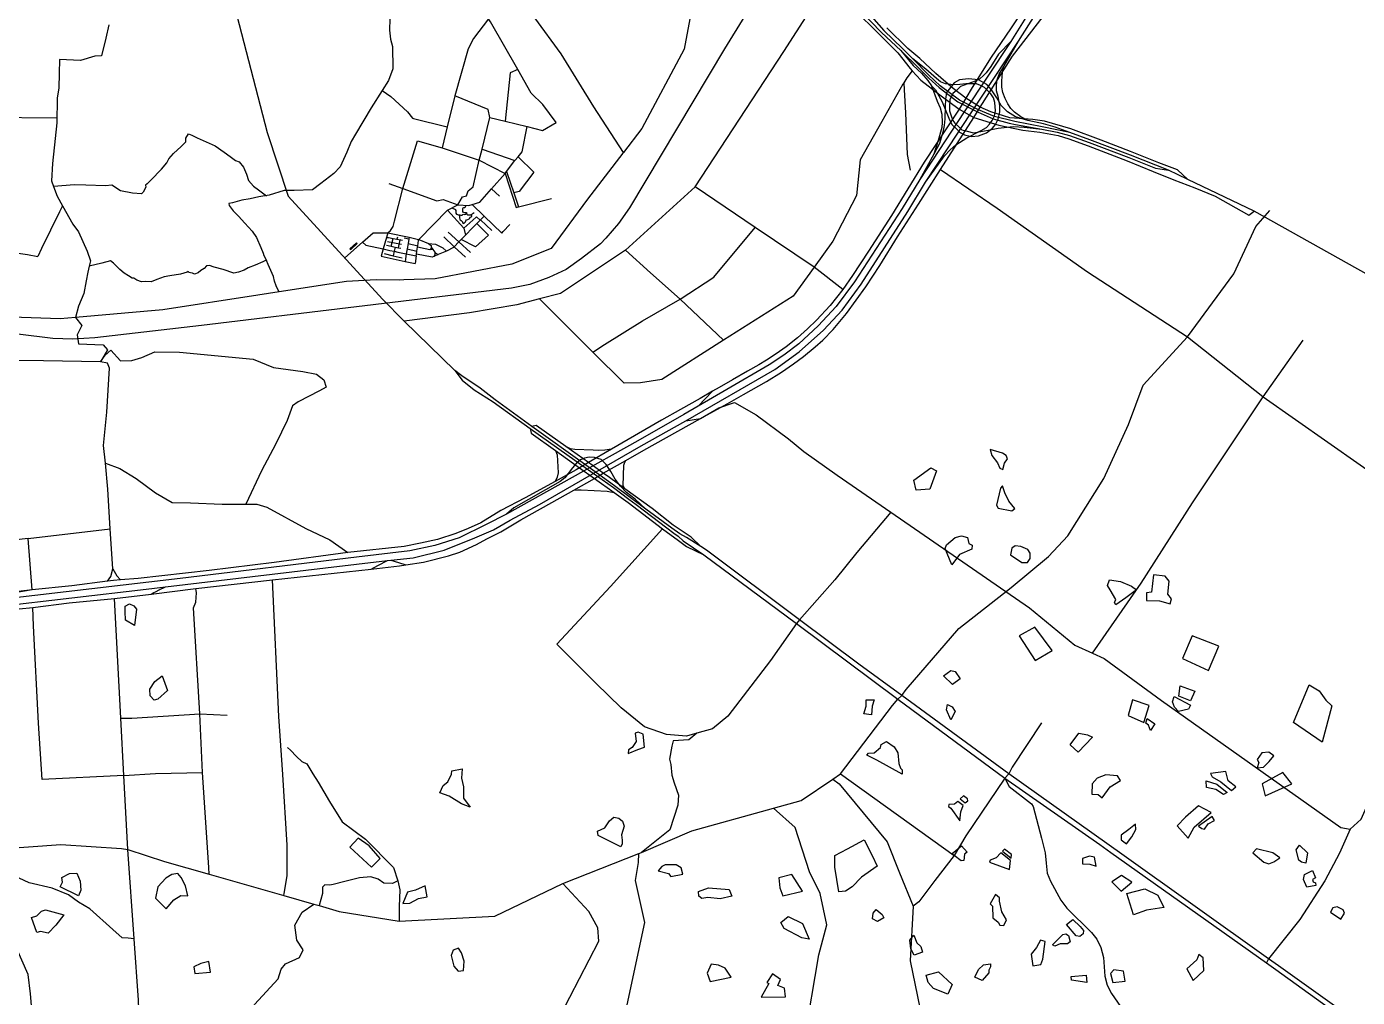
# Model space of a CAD drawing. Header units: millimetres. Extents: x 170 to 95391, y -643 to 69125.
# Drawn here: x 52072 to 56792, y 24102 to 27543 of the extents above; entities that cross this region are included whole.
import ezdxf

# ---------------------------------------------------------------- set-up
doc = ezdxf.new("R2010")
doc.units = ezdxf.units.MM
for name, color, linetype in [('railways', 4, 'Continuous'), ('roads_1', 1, 'Continuous'), ('roads_2', 2, 'Continuous'), ('roads_3', 3, 'Continuous'), ('water', 7, 'Continuous')]:
    doc.layers.add(name, color=color, linetype=linetype)

msp = doc.modelspace()

# ---------------------------------------------------------------- linework, layer by layer
at = {"layer": 'railways'}
msp.add_lwpolyline([(54763.83, 27815.95), (54547.19, 27463.96), (54209.61, 26900.86), (54171.32, 26845.49), (54126.49, 26792.62), (54106.59, 26773.13), (54040.35, 26720.43), (53984.92, 26681.56), (53923.81, 26654.19), (53856.97, 26628.52), (53791.86, 26615.93), (52691.52, 26482.94), (52313.5, 26440.08), (52236.11, 26434.97), (52164.55, 26437.16), (51341.7, 26538.73)], dxfattribs=at)
at = {"layer": 'roads_1'}
msp.add_lwpolyline([(52513.08, 25531.12), (52520.1, 25535.47), (52530.72, 25540.09), (52542.52, 25546.43), (52564.25, 25557.15)], dxfattribs=at)
at = {"layer": 'roads_2'}
for points in [[(52243.03, 28298.19), (52244.53, 28296.9), (52334.07, 28175.49), (52339.6, 28168), (52344.16, 28161.81), (52537.55, 27899.59), (52631.36, 27841.91), (52750.01, 27768.97), (52816.83, 27582.2), (52924.63, 27167.91), (52998.96, 26942.18), (53333.44, 26577.26), (53410.58, 26498.87), (53590.23, 26323.48)], [(54720.13, 27871.17), (54752.38, 27853.52), (54798.47, 27828.61), (54866.51, 27782.54), (54999.7, 27651.04), (55050.72, 27598.98), (55111.91, 27529.42)], [(54458.03, 27755.42), (54403.82, 27463.2), (54253.95, 27181.92), (54188.28, 27096.86), (54186.13, 27094.07), (54060.71, 26931.67), (53931.81, 26756.65), (53793.14, 26700.52), (53521.21, 26649.44), (53410.25, 26644.86), (53395.69, 26644.27), (53311.35, 26644.93), (53206.41, 26639.62), (52966.99, 26602.5), (52891.71, 26590.82), (52555.42, 26538.53), (52245.27, 26511.37), (52191.06, 26506.62), (51915.59, 26516.81)], [(54860.32, 27767.47), (54913.76, 27719.35), (55103.4, 27522.16)], [(55657.98, 27680.23), (55561.31, 27534.82), (55492.84, 27434.83), (55425.4, 27326.67), (55403.28, 27289.93), (55379.49, 27250.42), (55255.19, 27062.83), (55138.73, 26873.78), (55057.37, 26746.62), (55000.79, 26660.54), (54966.84, 26611.62), (54921.78, 26554.65), (54872.89, 26502.42), (54841.19, 26471.37), (54806.43, 26439.91), (54765.13, 26408.06), (54730.7, 26383.39), (54696.01, 26360.18), (54669.23, 26343.44), (54628.87, 26321.58), (54574.89, 26290.27), (54527.51, 26264.11), (54504.77, 26250.89), (54460.36, 26225.07), (54390.59, 26185.18)], [(54443.21, 26974.83), (54757.53, 27454.39), (54846.93, 27593.89), (54868.55, 27626.98), (54880, 27645.27), (54889.76, 27656.76), (54894.11, 27661.86), (54905.57, 27671.11)], [(54905.57, 27671.11), (54918.69, 27677.85), (54940.28, 27671.41), (55161.2, 27450.12), (55205.86, 27394.65), (55212.98, 27386.84), (55243.76, 27353.06), (55311.07, 27301.47), (55379.49, 27250.42), (55430.74, 27221), (55519.39, 27193.38), (55605.54, 27176.42), (55665, 27168.9), (55729.89, 27156.45), (55768.02, 27144.75), (55837.18, 27120.86), (55974.93, 27067.65), (56067.47, 27028.92), (56140.96, 27000.1), (56214.47, 26971.83), (56286.87, 26941.4), (56407.05, 26874.75), (56425.51, 26889.01)], [(55674.74, 27670.72), (55562.1, 27489.98), (55397.33, 27240.53), (55239.97, 27001), (55177.5, 26898.46)], [(53666.9, 25707.51), (53704.22, 25726.57), (53753.26, 25752.42), (53824.04, 25794.02), (53964.05, 25872.46), (54012.52, 25900.06), (54085.38, 25941.52), (54117.02, 25959.53), (54197.47, 26005.32), (54260.79, 26041.36), (54461.64, 26154.01), (54556.54, 26206.02), (54614.9, 26238.96), (54695.82, 26284.69), (54749.67, 26318.56), (54791.73, 26347.55), (54827.12, 26372.97), (54868.13, 26407.52), (54895.29, 26431.91), (54931.77, 26468.71), (54979.99, 26525.66), (55047.77, 26620.87), (55098.02, 26695.96), (55160.54, 26797.87), (55235.11, 26913.15), (55313.28, 27036.16), (55430.74, 27221), (55453.79, 27257.27), (55568.49, 27437.77), (55716.84, 27631.48)], [(55197.33, 26887.46), (55259.87, 26991.27), (55342.71, 27117.23), (55419.84, 27233.3), (55501.64, 27358.59), (55589.25, 27491.97), (55693.57, 27656.6)], [(53359.51, 27570.93), (53358.94, 27529.99), (53362.82, 27498.51), (53369.82, 27472.62), (53370.46, 27393.29), (53355.22, 27352.22), (53332.8, 27316.67), (53294.07, 27255.24), (53238.82, 27161.52), (53222.67, 27135.81), (53207.47, 27097.55), (53184.18, 27045.8), (53161.85, 27022.68), (53115.81, 26986.97), (53086.32, 26964.69), (53020.73, 26962.39), (52985.77, 26962.41), (52931.89, 26945.69), (52895.85, 26939.32), (52864.71, 26932.68), (52834.84, 26927.54), (52801.6, 26918.59), (52788.47, 26915.88), (52789.69, 26908.45), (52804.95, 26890.41), (52823.08, 26871.6), (52846, 26846.33), (52871.23, 26818.25), (52887.53, 26794.85), (52902.4, 26760.43), (52910.47, 26739.64), (52913.24, 26731.95), (52922.87, 26713.71)], [(55103.4, 27522.16), (55172.92, 27458.57), (55236.55, 27395.26), (55271.62, 27360.75)], [(55178.49, 27465.9), (55111.91, 27529.42)], [(55403.28, 27289.93), (55358.21, 27323.93), (55296.36, 27376.56), (55239.99, 27430.24), (55197.14, 27465.92), (55122.13, 27539.09)], [(55562.1, 27489.98), (55519.04, 27445.44), (55491.4, 27401.8), (55475.41, 27379.51), (55465.15, 27369.43), (55452.05, 27358.02), (55435.51, 27349.38), (55384.36, 27330.17), (55369.96, 27317.14), (55357.13, 27306.25), (55345.81, 27283.77), (55344.48, 27259.51), (55345.05, 27244.85), (55349.08, 27229.71)], [(55534.23, 27309.19), (55530.71, 27327.86), (55530.17, 27346.96), (55531.28, 27368.38), (55532.68, 27379.4), (55537.4, 27402.24), (55589.25, 27491.97)], [(55172.92, 27458.57), (55215.85, 27404.8), (55246.08, 27377.5), (55267.74, 27351.92), (55281.17, 27332.58)], [(55271.08, 27371.13), (55214.74, 27428.9), (55196.09, 27447.59), (55178.49, 27465.9)], [(55330.17, 27339.88), (55312.56, 27347.71), (55298.53, 27358.76), (55260.47, 27392.77), (55214.74, 27428.9)], [(55212.98, 27386.84), (55194.16, 27361.63), (55182.42, 27343.18), (55179.57, 27338.7), (55104.73, 27207.14)], [(55476.42, 27166.98), (55497.11, 27182.75), (55507.53, 27195.65), (55517.65, 27214.78), (55523.01, 27240.79), (55523.36, 27263.41), (55516.99, 27295.21), (55511.6, 27315.11), (55511.94, 27337.17), (55513.7, 27354.79), (55520.86, 27375), (55537.4, 27402.24)], [(55411.73, 27358.04), (55380.74, 27354.13), (55361.87, 27343.32), (55348.12, 27327.68), (55334.76, 27308.93), (55331.05, 27286.3), (55329.48, 27260.2), (55328.03, 27215.68), (55325.91, 27192.63), (55321.58, 27168.26), (55309.5, 27128.75), (55289.79, 27090.31), (55239.97, 27001)], [(55577.03, 27206.27), (55504.01, 27224.76), (55447.87, 27247.62), (55380.61, 27282.88), (55312.39, 27333.25), (55271.08, 27371.13)], [(55271.62, 27360.75), (55307.85, 27327.48)], [(55281.17, 27332.58), (55295.1, 27318.51), (55318.49, 27276.89)], [(55281.17, 27332.58), (55301.24, 27279.08), (55311.42, 27255.42), (55317.68, 27232.24)], [(55307.85, 27327.48), (55374.58, 27276.43), (55446.07, 27239.5), (55500.05, 27215.73), (55557.02, 27200.43)], [(55505.65, 27273.99), (55500.41, 27289.98), (55491.5, 27304.33), (55469.07, 27327.7), (55454.3, 27334.3), (55440.45, 27339.85), (55403.13, 27339.96), (55381.62, 27337.51), (55359.31, 27337.18), (55330.17, 27339.88)], [(55579.56, 27222.92), (55550.13, 27241.02), (55528.25, 27262.85), (55513.06, 27289.98), (55493.64, 27319.07), (55477.78, 27338.07), (55447.31, 27354.68), (55411.73, 27358.04)], [(56189.64, 27001.43), (56153.24, 27035.33), (56087.36, 27059.73), (55986.65, 27100.16), (55883.2, 27140.62), (55775.4, 27181.11), (55682.22, 27207.35), (55640.77, 27213.64), (55558.35, 27219.16), (55491.35, 27240.86), (55453.79, 27257.27), (55403.28, 27289.93)], [(55622.66, 27210.31), (55597.76, 27223.75), (55576, 27239.97), (55562.61, 27253.1), (55551.54, 27269.64), (55542.07, 27287.77), (55534.23, 27309.19)], [(55259.87, 26991.27), (55327.67, 27085.52), (55347.21, 27106.27), (55367.43, 27124.18), (55405.98, 27149.12), (55456.85, 27174.33), (55476.1, 27185.79), (55487.04, 27196.77), (55495.73, 27209.72), (55504.67, 27227.23), (55508, 27244.16), (55505.65, 27273.99)], [(55318.49, 27276.89), (55342.2, 27217.99), (55353.79, 27196.03), (55369.21, 27180.82), (55380.83, 27169.1), (55397.65, 27159.2), (55422.82, 27153.95), (55447.44, 27156.13), (55476.42, 27166.98)], [(52177.63, 27218.53), (51929.01, 27221.27), (51811.23, 27224.77), (51650.53, 27218.32), (51424.45, 27215.43)], [(55104.73, 27207.14), (55028.39, 27070.59), (55015.08, 26943.8), (54931.56, 26782.74), (54864.62, 26690.57), (54790.17, 26587.34), (54543.96, 26431.04), (54325.05, 26292.09), (54248.84, 26280.4), (54191.23, 26278.81), (54080.22, 26389.43), (53891.2, 26577.82)], [(55317.68, 27232.24), (55319.07, 27202.69), (55318.02, 27185.52), (55304.28, 27138.89), (55289.79, 27090.31)], [(55349.08, 27229.71), (55356.98, 27210.42), (55364.04, 27200.97), (55376.84, 27188.51), (55389.21, 27177.55), (55407.42, 27172.56), (55430.05, 27166.34), (55481.68, 27176.26), (55517.87, 27183.08), (55570.62, 27188.96), (55609.75, 27187.01), (55671.85, 27179.1)], [(55557.02, 27200.43), (55578.6, 27196.54), (55671.85, 27179.1)], [(55673.91, 27187.4), (55577.03, 27206.27)], [(55771.67, 27167.73), (55719.66, 27186.17), (55678.66, 27198.14), (55622.66, 27210.31), (55579.56, 27222.92)], [(55842.74, 27141.66), (55771.67, 27167.73), (55673.91, 27187.4)], [(55671.85, 27179.1), (55726.8, 27168.5), (55770.07, 27157.38), (55840.33, 27132.38), (55980.66, 27078.83), (56075.77, 27040.9)], [(55986.82, 27087.2), (55842.74, 27141.66)], [(59085.74, 24888.78), (58917.29, 25032.31), (58281.47, 25573.33), (57644.8, 25993.58), (57411.21, 26153.05), (57405.33, 26157.06), (57391.73, 26169.16), (57149.9, 26384.14), (56892.53, 26627.59), (56425.51, 26889.01), (56189.64, 27001.43), (56121.21, 27034.06), (55986.82, 27087.2)], [(56075.77, 27040.9), (56121.21, 27034.06)], [(54966.84, 26611.62), (54864.62, 26690.57), (54655.94, 26831.33), (54443.21, 26974.83), (54196.21, 26750.81), (53965.1, 26596.81), (53891.2, 26577.82), (53810.51, 26557.08), (53643.05, 26528.25), (53410.58, 26498.87)], [(51003.91, 26855.53), (51169.96, 26895.27), (51240.84, 26883.44), (51389.32, 26861.3), (51672.2, 26807.32), (51675.62, 26806.67), (51992.61, 26746.43), (52075.23, 26735.49), (52112.2, 26728.04)], [(55177.5, 26898.46), (55007.54, 26637.97), (54942.83, 26551.1)], [(54964.15, 26538), (55031.49, 26629.72), (55197.33, 26887.46)], [(54080.22, 26389.43), (54121.42, 26415.53), (54256.2, 26500.28), (54389.16, 26576.37), (54509.08, 26654.3), (54655.94, 26831.33)], [(54196.21, 26750.81), (54284.5, 26670), (54389.16, 26576.37), (54543.96, 26431.04)], [(54942.83, 26551.1), (54879.42, 26482.56), (54810.14, 26418.59), (54757.89, 26378.26), (54705.48, 26343.48), (54554.85, 26257.04), (54453.08, 26197.72), (54402.48, 26168.23), (54239.54, 26074.65)], [(54251.5, 26056.49), (54409.78, 26145.81), (54725.42, 26327.59), (54811.86, 26390.36), (54898.13, 26467.14), (54964.15, 26538)], [(52377.58, 25621.13), (52367.9, 25762.97), (52359.77, 25903.76), (52351.06, 25994.97), (52345.05, 26057.92), (52356.27, 26176.03), (52365.22, 26332.55)], [(53863.95, 26124.81), (53733.07, 26220.1), (53680.45, 26260.9), (53615.56, 26305.43), (53590.23, 26323.48)], [(53590.23, 26323.48), (53617.04, 26289.19), (53659.21, 26255.72), (53726.52, 26212.32), (53857.67, 26118.77)], [(54453.08, 26197.72), (54504.77, 26250.89)], [(53857.67, 26118.77), (54052.99, 25979.97), (54153.05, 25908.66), (54207.36, 25867.64), (54233.21, 25849.42), (54342.17, 25766), (54366.93, 25747.57), (54382.75, 25736.44), (54399.91, 25719.79)], [(54268.49, 25832.83), (54156.63, 25914.73), (54058.7, 25986.23), (53863.95, 26124.81)], [(54239.54, 26074.65), (53773.36, 25814.22)], [(53786.86, 25793.45), (53891.16, 25849.42), (54251.5, 26056.49)], [(54086.04, 26015.65), (54067.07, 26016.64), (54050.8, 26013.47), (54035.91, 26006.77), (54022.63, 25995.37), (54007.8, 25978.63), (53980.19, 25943.5), (53964.44, 25930.46), (53800.23, 25837.33), (53773.36, 25814.22)], [(54268.49, 25832.83), (54230.59, 25868.02), (54199.34, 25891.78), (54177.78, 25914.28), (54159.11, 25938.74), (54143.89, 25966.22), (54126.85, 25990.16), (54109.64, 26008.31), (54086.04, 26015.65)], [(52351.06, 25994.97), (52402.53, 25976.61), (52459.84, 25940.84), (52529.38, 25890.65), (52587.74, 25855.39), (52652.53, 25854.36), (52765.1, 25849.89), (52848.82, 25849.92), (52888.54, 25849.94), (52923.93, 25838.92), (53061.7, 25764.14), (53147.27, 25724.06), (53211.12, 25678.19)], [(54411.66, 25732.4), (54388.35, 25745.35), (54360.15, 25764.83), (54268.49, 25832.83)], [(55136.99, 25821.45), (55016.83, 25678.43), (54937.91, 25581.8), (54813.34, 25440.44)], [(53701.17, 25777.99), (53605.57, 25730.68), (53519.99, 25703.71), (53431.38, 25684.96), (53241.93, 25661.88), (52616.97, 25586.99), (51897.28, 25502.62), (51787.09, 25489.92)], [(53773.36, 25814.22), (53701.17, 25777.99)], [(53727.15, 25759.07), (53786.86, 25793.45)], [(51791.7, 25466.58), (51901.21, 25479.05), (51967.83, 25486.88), (52496.32, 25549.04), (52564.25, 25557.15), (53131.58, 25624.89), (53351.91, 25649.99), (53363.13, 25651.26), (53442.5, 25660.31), (53552.77, 25687.08), (53661.02, 25730.61), (53727.15, 25759.07)], [(54813.34, 25440.44), (54801.78, 25426.93), (54709.99, 25295.31), (54559.31, 25097.91), (54504.45, 25053.29), (54449.16, 25037.86), (54411.67, 25027.4), (54340.73, 25033.07), (54263.79, 25060.28), (54180.99, 25127.45), (54091.15, 25215.15), (53952.33, 25353.39), (54142.16, 25557.63), (54326.63, 25762.34)], [(56793.36, 24012.72), (56511.34, 24213.46), (56476.55, 24238.29), (55955.74, 24609.71), (55555.2, 24893.8), (55175.46, 25172.03), (55023.76, 25283.17), (54813.34, 25440.44), (54482.74, 25687.55), (54462.64, 25700.44), (54411.66, 25732.4)], [(54399.91, 25719.79), (54473.3, 25670.84), (54801.78, 25426.93), (55162.24, 25159.29), (55540.97, 24878.6), (55877.81, 24643.05), (55916.69, 24615.13), (56468.71, 24223.8), (56501.98, 24200.22), (57028.94, 23820.58)], [(53293.46, 25619.98), (53317.84, 25632.64), (53351.91, 25649.99)], [(53363.13, 25651.26), (53390.95, 25643.33), (53417.12, 25634.72)], [(52359.23, 25576.97), (52370.16, 25593.55), (52377.58, 25621.13), (52391.27, 25596.45), (52405.02, 25581.64)], [(52983.73, 24462.65), (52985.71, 24469.42), (52995.46, 24532.8), (52996.22, 24641.09), (52980.71, 24891.99), (52966.89, 25097.85), (52943.42, 25581.5)], [(52091, 25546.68), (51954.51, 25522.65), (51897.28, 25502.62)], [(52719.2, 24538.12), (52717.88, 24561.59), (52695.86, 24898.53), (52686.18, 25106.9), (52663.95, 25482.21), (52672.34, 25502.81), (52674.66, 25535.86), (52672.16, 25550.53)], [(52520.44, 23049.48), (52507.07, 23420.05), (52496.12, 23600.93), (52476.89, 23874.77), (52468.87, 24091.1), (52453.13, 24309.64), (52430.4, 24625.3), (52417.05, 24888.47), (52406.32, 25091.22), (52383.09, 25515.26)], [(52126.84, 24873.37), (52114.04, 25074.1), (52096.18, 25418.14), (52093.79, 25483.99)], [(55671.14, 25075.01), (55567.07, 24917.15), (55555.2, 24893.8), (55540.97, 24878.6), (55402.68, 24674.79), (55360.93, 24603.99), (55292.43, 24515.95), (55236.29, 24440.64), (55215.6, 24425.43)], [(52417.05, 24888.47), (52126.84, 24873.37)], [(54930.71, 24874.76), (54953.5, 24858.46), (55123.72, 24652.69), (55168.14, 24543.59), (55215.6, 24425.43), (55205.86, 24231.09), (55257.42, 23978.11)], [(55555.2, 24893.8), (55540.97, 24878.6), (55556.38, 24849.2), (55636.15, 24788.2), (55642.24, 24777.92), (55671.22, 24666.13), (55684.19, 24613.83), (55688.03, 24576.95), (55691.87, 24542.12), (55702.97, 24513.37), (55739.5, 24446.55), (55760.88, 24417.73), (55848.7, 24332.1), (55867.04, 24308.42), (55882.24, 24278.62), (55891.23, 24242.72), (55895.87, 24177.17), (55903.87, 24145.38), (55919.07, 24115.58), (56027.95, 23958.13)], [(54830.29, 23952.48), (54880.94, 24252.02), (54909.54, 24358.25), (54886.74, 24470), (54848.24, 24547.07), (54798.01, 24704.32), (54721.06, 24772.07)], [(52336.84, 23731.34), (52262.95, 23813.35), (52167.21, 23935.9), (52124.02, 23979.57), (52093.78, 24016.84), (52085.3, 24113.65), (52076.77, 24182.64), (52037.19, 24273.72), (51990.81, 24393.35), (51961.81, 24497.47), (51939.31, 24578.52), (51881.22, 24620.64)], [(54788.14, 23290.48), (54734.23, 23369.97), (54581.08, 23388.55), (54483.45, 23536.72), (54236.91, 23716.51), (54122.54, 23826.93), (54179.24, 23974.91), (54198.41, 24058.71), (54264.58, 24366.57), (54231.8, 24516.01), (54241.49, 24579.4), (54243.28, 24611.37)], [(54122.54, 23826.93), (54003.66, 23908.46), (53951.02, 23990.97), (53963.71, 24035.92), (54101.56, 24300.98), (54097.82, 24348.1), (54065.24, 24405.58), (53973.74, 24505.06)]]:
    msp.add_lwpolyline(points, dxfattribs=at)
at = {"layer": 'roads_3'}
for points in [[(54188.28, 27096.86), (54083.42, 27258.96), (53968.04, 27446.12), (53874.01, 27573.74), (53811.26, 27708.36), (53924.06, 27929.53), (53961.29, 27969.56), (54122.72, 28134.39), (54135.24, 28147.18)], [(53811.26, 27708.36), (53771.33, 27660.82), (53721.68, 27591.11), (53709.68, 27570.93), (53656.96, 27500.55), (53637.39, 27464.59), (53590.07, 27297.62), (53563.56, 27187.21), (53545.79, 27113.24), (53677.14, 27069.59)], [(53463.26, 26788.44), (53464.45, 26789), (53564.47, 26892.52), (53601.43, 26911.18), (53640.76, 26908.35), (53652.35, 26912.09), (53678.94, 26920.68), (53720.26, 26967.51), (53768.59, 27022.29), (53774.05, 27029.34), (53803.93, 27067.89), (53814.63, 27081.04), (53829.31, 27099.09), (53847.49, 27188.4), (53901.7, 27175.18), (53949.51, 27203.24), (53902.41, 27266.76), (53861.46, 27306.55), (53813.72, 27390.67), (53717.47, 27560.28), (53709.68, 27570.93)], [(52363.56, 27548.82), (52352.33, 27501.84), (52337.44, 27440.05), (52313.83, 27438.19), (52262.74, 27423.24), (52188.23, 27426.44), (52186.81, 27377.33), (52186.4, 27326.16), (52179.94, 27289.37), (52179.24, 27201.37), (52172.63, 27146.16), (52163.69, 27057.2), (52160.12, 26995.83), (52167.44, 26976.45), (52180.26, 26942.44), (52199.41, 26908.21), (52236.04, 26842.74), (52255.37, 26815.98), (52287.02, 26746.9), (52298.78, 26713.29), (52293.94, 26693.98), (52288.47, 26672.17), (52282.79, 26641.77), (52274.2, 26596.81), (52256.35, 26551.92), (52245.27, 26511.37), (52268.04, 26484), (52251.47, 26450.64), (52256.36, 26418.87), (52343.08, 26414.32), (52358.53, 26397.6), (52334.03, 26354.8)], [(53786.58, 27379.23), (53769.22, 27207.55)], [(53813.72, 27390.67), (53786.58, 27379.23)], [(55182.42, 27343.18), (55183.75, 27319.35), (55188.95, 27237.72), (55195.02, 27089.28), (55204.87, 27033.94)], [(53332.8, 27316.67), (53363.79, 27295.39), (53423, 27240.68), (53440.31, 27218.04), (53443.99, 27217.12), (53563.56, 27187.21)], [(53714.82, 27220.85), (53708.7, 27249.32), (53590.07, 27297.62)], [(53686.97, 27108.98), (53714.82, 27220.85), (53769.22, 27207.55), (53847.49, 27188.4)], [(52499.49, 26985.45), (52511.91, 26998.13), (52550.3, 27037.5), (52568.71, 27060.11), (52576.03, 27074.64), (52592.63, 27093.69), (52619.82, 27117.78), (52636.4, 27134.02), (52636.51, 27148.1), (52646.15, 27163.37), (52657.43, 27158.68), (52676.37, 27148.29), (52719.68, 27129.27), (52740.43, 27120.92), (52771.88, 27098.41), (52793.62, 27083.15), (52812.79, 27068.93), (52825.86, 27063.2), (52840.63, 27044.66), (52851.26, 27020.54), (52858.79, 26997.96), (52876.09, 26977.08), (52894.76, 26964.66), (52922.11, 26943.21)], [(53352.73, 26812.05), (53362.4, 26820.07), (53371.3, 26834.05), (53376.74, 26852.89), (53406.61, 26969.08), (53458.71, 27137.61), (53545.79, 27113.24)], [(53677.14, 27069.59), (53686.97, 27108.98)], [(53686.97, 27108.98), (53803.93, 27067.89)], [(53355.97, 26986.84), (53406.61, 26969.08), (53526.86, 26925.51), (53549.11, 26930.06), (53601.43, 26911.18), (53617.41, 26939.01), (53631.72, 26943.63), (53638.21, 26960.94), (53655.77, 26975.01), (53677.14, 27069.59), (53768.59, 27022.29)], [(53814.63, 27081.04), (53870.42, 27027.45), (53818.85, 26958.93)], [(53768.59, 27022.29), (53808.18, 26902.08)], [(53774.05, 27029.34), (53799.76, 26953.53), (53816.49, 26904.21)], [(55313.28, 27036.16), (55514.3, 26898.97), (55834.5, 26673.43), (56189.48, 26442.79), (56456.49, 26231.76), (56457.91, 26230.76), (56801.29, 25989.67), (57130.16, 25760.11), (57697.66, 25362.72)], [(52499.49, 26985.45), (52493.77, 26980.37), (52494.24, 26974.24), (52485.35, 26955.89), (52479.65, 26950.31), (52447.27, 26953.12), (52405.16, 26960.62), (52373.95, 26980.83), (52351.82, 26978.44), (52281.9, 26980.53), (52241.29, 26981.88), (52167.44, 26976.45)], [(53720.26, 26967.51), (53749.37, 26942.18)], [(53818.85, 26958.93), (53799.76, 26953.53)], [(52199.41, 26908.21), (52188.08, 26886.57), (52124.3, 26756.08), (52112.2, 26728.04)], [(53582.35, 26899.48), (53591.04, 26895.6), (53592.25, 26894.83), (53594.05, 26891.47), (53594.18, 26888.43), (53594.17, 26886.44), (53594.59, 26881.42), (53596.1, 26878.37), (53599.45, 26876.67), (53602.95, 26876.03), (53604.64, 26876.02), (53606.77, 26874.79), (53607.52, 26872.04), (53607.35, 26870.52), (53606.72, 26867.79), (53606.69, 26865.05), (53607.73, 26860.78), (53609.85, 26857.73), (53612.58, 26855.58), (53615.17, 26853.73), (53617.59, 26851.27), (53617.57, 26849), (53620.6, 26844.71), (53624.13, 26846.05), (53628.3, 26851.34), (53630, 26854.83), (53632.01, 26858.16), (53636.31, 26859.49), (53640.91, 26861.13), (53643.22, 26864.16), (53644.94, 26867.79), (53648.31, 26869.14), (53651.07, 26870.03), (53651.09, 26872.47), (53650.03, 26873.84), (53647.13, 26874.92), (53641.78, 26874.97), (53637.05, 26875.16), (53633.55, 26878.08), (53633.73, 26880.97), (53631.15, 26883.12), (53625.8, 26883.3), (53621.67, 26883.49), (53618.65, 26888.08), (53618.67, 26891.73), (53619.32, 26895.38), (53618.88, 26897.81), (53620.57, 26900.23), (53622.42, 26901.58), (53625.79, 26902.32), (53628.1, 26904.13), (53629.74, 26907.59)], [(53652.35, 26912.09), (53694.54, 26871.42)], [(53808.18, 26902.08), (53816.49, 26904.21), (53933.78, 26934.26)], [(53694.54, 26871.42), (53681.69, 26858.29), (53680.52, 26857.1), (53668.44, 26844.77), (53653.64, 26829.63), (53628.19, 26803.63), (53613.34, 26788.47), (53604.9, 26779.84), (53588.24, 26762.82), (53585.31, 26759.83), (53560.64, 26746.91), (53531.72, 26734.63), (53516.34, 26728.09), (53509.75, 26725.28), (53454.83, 26736.37)], [(53564.47, 26892.52), (53622.05, 26828.97)], [(53604.64, 26876.02), (53608.16, 26875.99), (53611.51, 26875.06), (53614.26, 26875.04), (53616.71, 26875.16), (53618.56, 26877.43), (53622.24, 26878.17), (53625.75, 26877.22), (53629.12, 26878.41), (53630.36, 26880.23), (53631.15, 26883.12)], [(53622.05, 26828.97), (53654.07, 26857.04), (53667.67, 26869.12), (53680.52, 26857.1)], [(53647.13, 26874.92), (53648.83, 26877.19), (53650.83, 26878.55), (53653.13, 26879.75), (53655.49, 26881.61), (53659.02, 26884.48)], [(53681.69, 26858.29), (53721.86, 26820.24)], [(53694.54, 26871.42), (53757.14, 26811.08), (53761.88, 26816.12)], [(55191.75, 25193.5), (55377.45, 25408.72), (55563.72, 25554.68), (55696.22, 25664.21), (55764.47, 25737.79), (55891.71, 25941.11), (55979.57, 26132.85), (56031.85, 26272.05), (56189.48, 26442.79), (56353.89, 26666.29), (56431.06, 26833.95), (56480.86, 26890.88)], [(56733.16, 24703.53), (56766.3, 24697.79), (56805.29, 24733.81), (56867.19, 24874.23), (56897.73, 24963.17), (56971.88, 25494.76), (57007.06, 25577.05), (57075.61, 25683.85), (57130.16, 25760.11), (57411.21, 26153.05), (57450.89, 26202.29), (57834.15, 26528.36), (57882.65, 26577.3), (57917, 26626.35), (57933.04, 26690.33), (57939.97, 26860.02)], [(53200.7, 26723.05), (53263.5, 26779), (53301.08, 26812.49)], [(53301.08, 26812.49), (53316.32, 26812.36)], [(53316.32, 26812.36), (53336.15, 26812.19)], [(53336.15, 26812.19), (53352.73, 26812.05)], [(53352.73, 26812.05), (53348.21, 26795.85), (53336.8, 26754.94)], [(53352.73, 26812.05), (53428.41, 26796.96), (53462.18, 26788.66), (53463.26, 26788.44)], [(53567.09, 26814.74), (53604.9, 26779.84), (53645.75, 26742.68)], [(53668.44, 26844.77), (53709.95, 26803.99), (53664.26, 26762.41), (53613.34, 26788.47)], [(53622.05, 26828.97), (53628.19, 26803.63)], [(53761.88, 26816.12), (53785.55, 26841.28)], [(53242.2, 26776.68), (53218.56, 26755.48), (53221.26, 26752.66), (53244.75, 26773.75), (53242.2, 26776.68)], [(53263.5, 26779), (53274.33, 26768.74), (53336.8, 26754.94)], [(53348.14, 26768.21), (53364.93, 26764.44), (53379.3, 26761.54), (53391.08, 26759.1), (53398.82, 26757.38)], [(53348.21, 26795.85), (53354.94, 26794.93)], [(53351.27, 26781.48), (53401.94, 26771.72)], [(53354.94, 26794.93), (53371.97, 26791.79), (53385.21, 26789.46), (53398.05, 26787.2), (53396.95, 26787.29), (53404.9, 26786.04)], [(53364.93, 26764.44), (53371.97, 26791.79)], [(53379.3, 26761.54), (53375.26, 26746.68), (53371.26, 26730.95)], [(53386.82, 26796.09), (53385.21, 26789.46)], [(53391.08, 26759.1), (53396.95, 26787.29)], [(53427.3, 26789.43), (53410.39, 26792.51)], [(53428.41, 26796.96), (53427.3, 26789.43), (53425.03, 26774.1), (53421.72, 26754.76), (53418.48, 26737.51), (53413.98, 26710.92)], [(53425.03, 26774.1), (53459.02, 26766.09)], [(53453.95, 26730.14), (53454.83, 26736.37), (53456.28, 26746.65), (53457.32, 26754.06), (53458.33, 26761.16), (53459.02, 26766.09), (53461.71, 26785.33), (53462.18, 26788.66)], [(53496.61, 26774.16), (53506.69, 26767.36), (53506.82, 26761.16), (53505.94, 26754.7), (53501.45, 26751.31), (53485.84, 26754.98), (53458.33, 26761.16)], [(53463.26, 26788.44), (53496.61, 26774.16), (53521.54, 26771.39), (53547.52, 26759.1), (53560.64, 26746.91)], [(53506.82, 26761.16), (53512.63, 26752.6), (53519.34, 26742.97)], [(53551.67, 26797.37), (53588.24, 26762.82), (53628.47, 26725.67)], [(52966.99, 26602.5), (52966.48, 26604.36), (52957.41, 26624.66), (52950.82, 26640.05), (52947.39, 26657.75), (52928.44, 26700.11), (52922.87, 26713.71), (52916.95, 26713.24), (52909.99, 26709.21), (52882.62, 26697.14), (52858.14, 26687.37), (52843.94, 26679.8), (52823.29, 26672.03), (52807.34, 26669.35), (52769.1, 26681.66), (52737.54, 26690.09), (52720.4, 26696.38), (52709.84, 26695.44), (52701.03, 26686.05), (52689.91, 26677.95), (52680.07, 26670.35), (52667.18, 26665.85), (52660.23, 26668.45), (52653.56, 26670.55), (52647.91, 26671.11), (52645.14, 26674.98), (52641.78, 26672.19), (52617.79, 26665.72), (52579.42, 26659.62), (52559.34, 26656.2), (52533.55, 26646.17), (52513.71, 26638.41), (52492.87, 26639.08), (52478.74, 26638.69), (52463.1, 26644.44), (52452.6, 26651.67), (52445.91, 26651.23), (52433.62, 26659), (52417.25, 26669.37), (52402.95, 26682.27), (52389.17, 26695.17), (52379.99, 26704.96), (52369.77, 26712.72), (52338.85, 26704.78), (52293.94, 26693.98)], [(53336.8, 26754.94), (53329.76, 26729.17)], [(53329.76, 26729.17), (53413.98, 26710.92)], [(53336.8, 26754.94), (53359.82, 26749.91), (53375.26, 26746.68), (53388.04, 26744.01), (53418.48, 26737.51), (53453.95, 26730.14)], [(53340.35, 26738.3), (53371.26, 26730.95), (53403.24, 26723.34)], [(53421.72, 26754.76), (53456.28, 26746.65)], [(53453.95, 26730.14), (53450.32, 26703.58)], [(53512.63, 26752.6), (53501.45, 26751.31)], [(53519.34, 26742.97), (53519.35, 26738.03), (53519.33, 26734.68), (53518.16, 26731.33), (53516.34, 26728.09)], [(53519.34, 26742.97), (53523.27, 26739.39)], [(53523.27, 26739.39), (53531.72, 26734.63)], [(53413.98, 26710.92), (53450.32, 26703.58)], [(55851.94, 25322.16), (56024.62, 25569.82), (56207.3, 25854.71), (56457.91, 26230.76), (56598.91, 26431.23)], [(52334.03, 26354.8), (52350.69, 26378.21), (52370.37, 26396.48), (52405.04, 26358.34), (52444.49, 26359.55), (52480.58, 26370.53), (52525.99, 26389.62), (52614.07, 26388.41), (52875.08, 26363.83), (52947.25, 26334.09), (53051.03, 26319.97), (53099.91, 26310.88), (53126.5, 26291.22), (53134.52, 26264.56), (53110.77, 26251.44), (53035.38, 26213.14), (53015.1, 26198.46), (52996.18, 26146.42), (52955.41, 26063.84), (52904.88, 25968.53), (52848.82, 25849.92)], [(52365.22, 26332.55), (52359.19, 26349.49), (52334.03, 26354.8), (52131.95, 26357.95), (51985.38, 26359.11), (51749.72, 26343.6), (51520.77, 26330.59), (51293.51, 26327.85)], [(54409.78, 26145.81), (54461.64, 26154.01), (54527.4, 26191.97), (54581.91, 26210.48), (54659.05, 26167.06), (54774.37, 26081.87), (54828.84, 26036.82), (54946.44, 25952.52), (55136.99, 25821.45), (55629.05, 25483), (55789.09, 25350.59), (55851.94, 25322.16), (55894.04, 25303.12), (56097.33, 25153.65), (56733.16, 24703.53)], [(54390.59, 26185.18), (54323.79, 26147.33), (54145.61, 26045.13), (54064.28, 25997.25), (54033.12, 25978.9), (54020.86, 25971.69), (53945.9, 25930.82), (53839.78, 25872.98), (53753.66, 25827.95), (53682.4, 25784.15), (53638.35, 25763.67), (53594.36, 25746.14), (53529.4, 25725.15), (53469.15, 25712.32), (53410.43, 25700.5), (53211.12, 25678.19), (52950.19, 25643.73), (52719.55, 25615.36), (52467.31, 25586.64), (52405.02, 25581.64), (52380.34, 25579.66), (52359.23, 25576.97), (52232.58, 25560.87), (52091, 25546.68), (51799.13, 25510.59)], [(53857.67, 26118.77), (53861.05, 26101.97), (53947.07, 26040.44), (54033.12, 25978.9), (54085.38, 25941.52), (54155.62, 25891.29), (54204.9, 25856.04), (54326.63, 25762.34), (54383.91, 25721.13), (54412.04, 25700.08), (54473.3, 25670.84)], [(54462.64, 25700.44), (54428.72, 25732.62), (54364.51, 25775.93), (54290.57, 25834.36), (54193.07, 25904.76), (54138.54, 25944.13), (54117.02, 25959.53), (54064.28, 25997.25), (53984.33, 26054.46), (53879.57, 26128.39), (53863.95, 26124.81)], [(54145.61, 26045.13), (54122.85, 26041.87), (54098.78, 26040.62), (54080.82, 26041.34), (54015.62, 26044.15), (54001.14, 26046.57), (53984.33, 26054.46)], [(53947.07, 26040.44), (53953.73, 26025.01), (53957.28, 25960.67), (53953.12, 25946), (53945.9, 25930.82)], [(54193.07, 25904.76), (54187.66, 25915.03), (54189.97, 25987.99), (54192.95, 25998.35), (54197.47, 26005.32)], [(54012.52, 25900.06), (54025.68, 25900.61), (54038.68, 25900.79), (54130.76, 25895.67), (54142.29, 25894.19), (54155.62, 25891.29)], [(52091, 25546.68), (52077.64, 25728.5), (51785.01, 25695.79)], [(52077.64, 25728.5), (52367.9, 25762.97)], [(51937.63, 25466.49), (51995.71, 25472.95), (52045.8, 25478.97), (52093.79, 25483.99), (52222.76, 25500.36), (52383.09, 25515.26), (52513.08, 25531.12), (52672.16, 25550.53), (52943.42, 25581.5), (53293.46, 25619.98), (53393.97, 25631.03), (53417.12, 25634.72), (53479.44, 25644.69), (53567.98, 25666.31), (53608.2, 25680.32), (53666.9, 25707.51)], [(52560.68, 24583.34), (52719.2, 24538.12), (52983.73, 24462.65), (53090.07, 24432.32), (53109.77, 24426.7), (53180.64, 24406.49), (53393.36, 24371.93), (53731.91, 24389.89), (53973.74, 24505.06), (54243.28, 24611.37), (54252.64, 24615.58), (54431.52, 24691.74), (54721.06, 24772.07), (54819.15, 24799.29), (54930.71, 24874.76), (54958.62, 24893.63), (55142.69, 25136.63), (55162.24, 25159.29), (55175.46, 25172.03), (55191.75, 25193.5)], [(52406.32, 25091.22), (52445.35, 25091.41), (52686.18, 25106.9), (52783.36, 25102.24)], [(54449.16, 25037.86), (54420, 25014.66), (54364.94, 25011.5), (54360.15, 24991.58), (54352.09, 24946.61), (54357.08, 24927.12), (54359.87, 24888.72), (54368.41, 24862.03), (54383.5, 24818.41), (54381.91, 24783.02), (54352.58, 24695.92), (54252.64, 24615.58)], [(52997.21, 24987.77), (53007.92, 24977.45), (53028.85, 24956.05), (53047.99, 24937.72), (53065.16, 24929.4), (53086.74, 24894.17), (53105.53, 24864.09), (53145.63, 24796.21), (53191.35, 24724.21), (53273.68, 24662.14), (53372.68, 24562.08), (53388.77, 24514.86), (53395.2, 24482.57), (53393.71, 24423.21), (53393.36, 24371.93)], [(52417.05, 24888.47), (52528.66, 24895.25), (52695.86, 24898.53)], [(54958.62, 24893.63), (55360.93, 24603.99)], [(56766.3, 24697.79), (56728.21, 24612.52), (56676.04, 24514.65), (56587.56, 24377.13), (56476.55, 24238.29), (56468.71, 24223.8)], [(50795.5, 24495.76), (51881.22, 24620.64), (52192.67, 24643.79), (52408.79, 24629.59), (52430.4, 24625.3), (52560.68, 24583.34)], [(52453.13, 24309.64), (52432.01, 24311.02), (52410.42, 24312.73), (52377.74, 24342.67), (52296.53, 24414.96), (52255.58, 24439.35), (52219.95, 24465.05), (52162.87, 24489.22), (52081.23, 24507.27), (52045.02, 24523.76), (51939.31, 24578.52)], [(53388.77, 24514.86), (53368.96, 24504.78), (53338.22, 24506.46), (53318.86, 24520.02), (53292.69, 24528.42), (53252.47, 24525.55), (53199.9, 24512.67), (53159.26, 24501.82), (53147.33, 24499.77), (53129.93, 24501.04), (53121.12, 24491.88), (53121.45, 24469.36), (53109.77, 24426.7)], [(53210.45, 22978.15), (53274.63, 22986.66), (53278.48, 23345.48), (53281.16, 23425.32), (53264.98, 23460.24), (53216.12, 23527.17), (53214.91, 23636.71), (53197.71, 23672.68), (53123.06, 23730.6), (53019.07, 23851.18), (52966.78, 23874.12), (52916.55, 23896.01), (52863.52, 23955.8), (52858.91, 24022.37), (52879.9, 24076.47), (52963.95, 24166.91), (52974.51, 24201.63), (52990.09, 24220.96), (53039.65, 24243.09), (53053.23, 24270.62), (53030.36, 24304.06), (53022.54, 24357.36), (53049.65, 24403.2), (53090.07, 24432.32)]]:
    msp.add_lwpolyline(points, dxfattribs=at)
at = {"layer": 'water'}
for points in [[(55533.68, 25973.46), (55539.99, 25994.84), (55550.88, 26010.84), (55546.36, 26023.12), (55532.58, 26030.88), (55489.6, 26044.21), (55495.59, 26022.73), (55514.62, 25996.57), (55523.71, 25978.13), (55533.68, 25973.46)], [(55299.04, 25968.37), (55274.68, 25902.73), (55226.98, 25900.03), (55218.01, 25934.54), (55278.35, 25979.24), (55299.04, 25968.37)], [(55517.24, 25835.81), (55565.63, 25826.26), (55577.22, 25834.59), (55555.12, 25860.77), (55541.5, 25890.74), (55532.45, 25914.53), (55525.48, 25906.93), (55511.16, 25846.58), (55517.24, 25835.81)], [(55423.82, 25691.1), (55380.6, 25671.52), (55352.63, 25635.01), (55336.79, 25675.68), (55330, 25692.58), (55334.71, 25705.56), (55364.92, 25732.12), (55387.26, 25737.31), (55408.76, 25731.79), (55413.97, 25710.31), (55425.47, 25704.86), (55423.82, 25691.1)], [(55561.36, 25670.92), (55601.91, 25643.06), (55621.92, 25643.66), (55630.49, 25657.37), (55631.4, 25675.74), (55622.26, 25688.82), (55597.74, 25700.49), (55577.75, 25702.17), (55566.15, 25693.84), (55561.36, 25670.92)], [(56008.09, 25546.58), (55970.18, 25518.53), (55934.6, 25492.79), (55930.06, 25501.24), (55934.75, 25511.92), (55915.01, 25545.75), (55905.13, 25561.9), (55912.2, 25581.74), (55951.39, 25576.1), (55990.5, 25559.72), (56008.09, 25546.58)], [(56043.18, 25508.04), (56089.33, 25507.69), (56127.71, 25496.68), (56132.46, 25515.01), (56118.73, 25531.19), (56124.47, 25577.08), (56109.99, 25594.79), (56068.49, 25599.69), (56061.1, 25537.75), (56043.39, 25535.59), (56043.18, 25508.04)], [(52461.52, 25478.09), (52454.09, 25419.55), (52422.27, 25439.03), (52421.09, 25469.64), (52421.09, 25488.83), (52436.23, 25496.24), (52452.33, 25489.22), (52461.52, 25478.09)], [(55648.49, 25295.97), (55709.53, 25330.71), (55647.85, 25413.84), (55592.24, 25382.89), (55648.49, 25295.97)], [(56263.61, 25259.9), (56300.41, 25346.88), (56205.31, 25382.81), (56171.62, 25302.69), (56263.61, 25259.9)], [(55382.61, 25230.63), (55355.53, 25210.17), (55323.47, 25241.04), (55349.76, 25260.73), (55365.12, 25256.79), (55382.61, 25230.63)], [(52552.68, 25241.19), (52571.5, 25189.76), (52537.41, 25158.65), (52524.3, 25154.93), (52510.59, 25171.11), (52509.23, 25194.09), (52526.37, 25221.5), (52552.68, 25241.19)], [(56214.59, 25187.56), (56199.72, 25152.46), (56158.3, 25169.62), (56163.19, 25206.32), (56214.59, 25187.56)], [(56700.36, 25135.66), (56666.3, 25005.81), (56564.51, 25075.47), (56620.91, 25208.99), (56656.13, 25188.05), (56679.73, 25154.96), (56700.36, 25135.66)], [(55068.57, 25103.69), (55040.89, 25106.2), (55049.56, 25133.69), (55049.74, 25156.65), (55077.42, 25156.44), (55070.33, 25134.29), (55068.57, 25103.69)], [(56034.51, 25075.64), (56053.44, 25136.73), (55994.35, 25156.32), (55978.54, 25100.56), (56034.51, 25075.64)], [(56141.37, 25168.22), (56199.6, 25137.93), (56192.56, 25123.43), (56157.12, 25115.29), (56143.38, 25129.92), (56135.84, 25149.12), (56141.37, 25168.22)], [(55349.96, 25085.45), (55334.85, 25120.78), (55338.07, 25139.9), (55354.93, 25131.34), (55364.8, 25114.43), (55349.96, 25085.45)], [(56046.15, 25090.1), (56073.71, 25071.52), (56058.14, 25047.91), (56050.59, 25066.33), (56041.42, 25074.06), (56046.15, 25090.1)], [(54205.16, 24965.69), (54239.13, 24980.75), (54263.8, 24988.2), (54258.01, 25034.94), (54240.38, 25041.97), (54230.34, 25038.23), (54233.96, 25009.11), (54219.95, 24987.01), (54206.81, 24978.69), (54205.16, 24965.69)], [(55852.58, 25023.45), (55801.41, 24971.03), (55773.14, 24997.27), (55803.46, 25038.37), (55834.94, 25032.01), (55852.58, 25023.45)], [(55176.94, 24892.37), (55087.31, 24942.05), (55052.06, 24959.93), (55057.51, 24967.53), (55078.3, 24968.9), (55099.97, 24987.11), (55102.37, 24998.58), (55120.91, 25009.14), (55148.45, 24989.8), (55161.37, 24969.03), (55165.7, 24930.73), (55170.95, 24913.84), (55177.05, 24907.68), (55176.94, 24892.37)], [(56495.16, 24958.11), (56477.58, 24971.25), (56452.94, 24968.38), (56435.84, 24944.78), (56441.92, 24934.78), (56435.61, 24914.94), (56458.7, 24917.82), (56478.86, 24937.57), (56495.16, 24958.11)], [(53537.91, 24827), (53549.64, 24852.17), (53565.9, 24865.82), (53579.2, 24893.27), (53580.05, 24904.74), (53616.27, 24912.11), (53614.47, 24878.45), (53621.14, 24847.78), (53621.61, 24807.98), (53644.44, 24776.42), (53613.76, 24787.38), (53570.11, 24814.51), (53537.91, 24827)], [(55886.61, 24808.39), (55914.66, 24847.94), (55951.47, 24870.86), (55940.5, 24887.51), (55899.44, 24890.03), (55868.27, 24879.23), (55851.46, 24858.37), (55850.07, 24821.92), (55872.27, 24820.65), (55886.61, 24808.39)], [(56360.48, 24848.14), (56333.72, 24869.01), (56325.51, 24901.99), (56270.85, 24895.51), (56276.91, 24883.22), (56307.53, 24865.39), (56345.01, 24835.26), (56360.48, 24848.14)], [(56464.1, 24815.98), (56559.03, 24858.12), (56527.02, 24898.18), (56454.41, 24858.15), (56464.1, 24815.98)], [(56255.26, 24868.83), (56292.86, 24857.08), (56329.56, 24827.72), (56317.21, 24820.92), (56289.64, 24837.97), (56255.85, 24845.88), (56255.26, 24868.83)], [(55381.04, 24727.42), (55385.12, 24759.42), (55393.72, 24782.24), (55374.67, 24796.12), (55362.33, 24787.05), (55343.16, 24785.67), (55340.8, 24778.07), (55349.96, 24772.66), (55381.04, 24727.42)], [(55383.17, 24805.96), (55400.7, 24791.34), (55409.94, 24798.13), (55408.47, 24805.01), (55394.76, 24815.79), (55383.17, 24805.96)], [(56191.91, 24665.78), (56212.2, 24705.4), (56272.54, 24756.86), (56228.31, 24780.39), (56182.5, 24740.97), (56152.28, 24709.16), (56191.91, 24665.78)], [(54179.53, 24635.24), (54099.06, 24675.67), (54096.09, 24690.23), (54123.12, 24702.27), (54138.7, 24727.4), (54154.95, 24740.29), (54171.85, 24737.1), (54184.84, 24726.28), (54190.86, 24708.63), (54181.39, 24678.08), (54184.32, 24658.92), (54184.22, 24645.92), (54179.53, 24635.24)], [(56276.61, 24743.16), (56227.89, 24709.08), (56239.37, 24700.57), (56249.34, 24698.2), (56262.56, 24717.24), (56284.96, 24728.55), (56276.61, 24743.16)], [(55973.08, 24646.45), (55991.02, 24670.62), (56005.65, 24697.02), (56004.69, 24715.8), (55981.22, 24696.1), (55953.32, 24676.43), (55954.31, 24659.85), (55973.08, 24646.45)], [(53217.92, 24634.33), (53295.06, 24563.31), (53325.31, 24594.45), (53286.42, 24638.38), (53247.4, 24666.24), (53217.92, 24634.33)], [(55042.04, 24660.5), (55070.16, 24604.48), (55088.22, 24566.8), (55032.86, 24527.67), (54999.97, 24493.41), (54976.4, 24478.38), (54951.91, 24475.53), (54938.3, 24562.89), (54938.62, 24604.47), (54983.67, 24628.47), (55042.04, 24660.5)], [(55387.26, 24638.89), (55407.02, 24615.85), (55397.77, 24609.05), (55395.3, 24586.94), (55386.08, 24585.5), (55360.93, 24603.99), (55354.85, 24611.67), (55387.26, 24638.89)], [(56614.12, 24614.31), (56608.45, 24576.85), (56593.09, 24580.79), (56583.92, 24588.52), (56574.19, 24624.56), (56585.85, 24641.32), (56614.12, 24614.31)], [(55487.24, 24580.9), (55557.57, 24555.2), (55560.89, 24587.21), (55526.59, 24614.17), (55510.36, 24595.98), (55489.6, 24588.52), (55487.24, 24580.9)], [(55532.77, 24619.46), (55564.01, 24594.81), (55564.88, 24608.53), (55540.49, 24627.03), (55532.77, 24619.46)], [(55864.79, 24566.64), (55859.48, 24598.72), (55841.74, 24602.17), (55816.14, 24593.52), (55817.12, 24574.74), (55842.64, 24573.43), (55864.79, 24566.64)], [(56516.28, 24596.69), (56491.8, 24614.47), (56433.44, 24627.91), (56420.25, 24613.48), (56460.01, 24581.03), (56476.89, 24574.78), (56495.4, 24581.53), (56516.28, 24596.69)], [(54399.56, 24538.63), (54392.81, 24560.87), (54375.96, 24570.95), (54336.73, 24571.26), (54324.37, 24565.22), (54311.94, 24550.01), (54348.8, 24540.54), (54356.41, 24530.53), (54399.56, 24538.63)], [(56612.42, 24491.86), (56600.33, 24519.5), (56604.3, 24537.07), (56632.87, 24551.41), (56643.45, 24525.3), (56631.87, 24519.27), (56634.88, 24510.82), (56642.55, 24507.7), (56644.01, 24497.74), (56612.42, 24491.86)], [(52191.34, 24493.18), (52199.17, 24509.97), (52196.23, 24526.83), (52224.03, 24541.15), (52250.19, 24541.7), (52262.29, 24514.05), (52264.33, 24481.12), (52255.71, 24461.3), (52191.34, 24493.18)], [(52566.91, 24415.19), (52594.09, 24447.9), (52618.82, 24463.01), (52643.43, 24461.28), (52635.25, 24496.56), (52620.1, 24526.52), (52607.91, 24540.4), (52586.33, 24536.74), (52565.47, 24524.66), (52536.76, 24493.51), (52528.75, 24453), (52566.91, 24415.19)], [(53406.36, 24434.61), (53431, 24435.95), (53461.88, 24451.78), (53492.71, 24458.43), (53485.32, 24496.75), (53451.35, 24481.71), (53422.83, 24474.29), (53406.36, 24434.61)], [(54740.22, 24524.85), (54743.01, 24490.32), (54754, 24461.83), (54823.46, 24477.53), (54785.18, 24537.68), (54740.22, 24524.85)], [(55954.03, 24477.59), (55992.02, 24510.44), (55954.46, 24533.92), (55920.98, 24510.98), (55954.03, 24477.59)], [(54454.46, 24476.96), (54490.73, 24490.45), (54562.99, 24483.78), (54572.81, 24460.74), (54531.96, 24450.35), (54488.16, 24456.03), (54466.59, 24452.37), (54455.87, 24460.88), (54454.46, 24476.96)], [(55537.26, 24356.39), (55546.59, 24376.62), (55530.5, 24405.15), (55522.63, 24442.74), (55522.72, 24454.91), (55507.51, 24466.2), (55488.91, 24432.86), (55497, 24424.67), (55498.74, 24384.09), (55517.99, 24368.72), (55522.99, 24357.52), (55537.26, 24356.39)], [(55997.8, 24394.4), (55973.95, 24469.71), (56037.36, 24486.9), (56083.81, 24464.46), (56104.58, 24420.1), (56043.45, 24410.64), (55997.8, 24394.4)], [(52203.64, 24393.58), (52175.65, 24357.84), (52147.73, 24328.97), (52120.85, 24334.53), (52108.51, 24331.57), (52089.7, 24384.53), (52108.21, 24390.52), (52124.5, 24407.22), (52139.15, 24411.7), (52203.64, 24393.58)], [(55071.49, 24380.26), (55074.7, 24399.5), (55084.99, 24412.61), (55106.28, 24395.21), (55112.3, 24382.99), (55089.77, 24370.98), (55071.49, 24380.26)], [(56732.35, 24379.21), (56746.36, 24400.54), (56741.07, 24412.06), (56720.37, 24422.92), (56704.96, 24419.21), (56695.61, 24403.98), (56732.35, 24379.21)], [(54747.15, 24366.53), (54772.81, 24388.64), (54823.6, 24362.89), (54847.64, 24307.92), (54821.17, 24312.18), (54758.21, 24346.15), (54747.15, 24366.53)], [(55759.56, 24359.77), (55782.13, 24377.87), (55808.44, 24352.31), (55820.58, 24339.02), (55819.47, 24326.85), (55807.16, 24317.82), (55793.93, 24319.95), (55759.56, 24359.77)], [(55217.88, 24322.32), (55228.88, 24294.85), (55243.05, 24281.54), (55249.01, 24262.22), (55219.36, 24251.29), (55207.3, 24273.7), (55204.48, 24304.17), (55217.88, 24322.32)], [(55710.07, 24288.12), (55747.05, 24324.36), (55757.27, 24326.31), (55766.41, 24321.16), (55773.37, 24298.8), (55763.12, 24291.78), (55737.63, 24290.96), (55718.19, 24282.99), (55710.07, 24288.12)], [(53621.45, 24197.18), (53623.24, 24229.31), (53614.25, 24259.99), (53603.6, 24276.15), (53584.31, 24268.66), (53578.01, 24250.33), (53586.95, 24212.76), (53602.19, 24195.03), (53621.45, 24197.18)], [(55634.37, 24255.22), (55640.18, 24213.58), (55668.76, 24218.44), (55676.03, 24236.65), (55683.66, 24299.49), (55667.38, 24304.69), (55652.9, 24278.41), (55634.37, 24255.22)], [(52664.52, 24209.29), (52668.18, 24186.3), (52724.38, 24191.21), (52717.76, 24228.78), (52690.01, 24221.34), (52664.52, 24209.29)], [(54496.1, 24158.03), (54571.06, 24172.86), (54549.81, 24205.54), (54525.81, 24216), (54500.02, 24219.62), (54485.15, 24187.21), (54496.1, 24158.03)], [(55460.32, 24161.19), (55434.93, 24173.55), (55447.37, 24200.85), (55465.85, 24216.94), (55490.35, 24220.81), (55490.26, 24209.66), (55484.06, 24198.54), (55483.98, 24188.39), (55460.32, 24161.19)], [(56209.19, 24160.83), (56247.21, 24197), (56244.21, 24241.21), (56228.76, 24253.47), (56221.96, 24234.75), (56186.19, 24202.99), (56209.19, 24160.83)], [(54762.86, 24103.17), (54759.9, 24134.49), (54736.22, 24143.61), (54745.37, 24165.26), (54716.64, 24184.65), (54697.14, 24154.77), (54704.17, 24150.25), (54676.84, 24101.92), (54762.86, 24103.17)], [(55305.58, 24191.79), (55354.17, 24146.78), (55338.61, 24112.4), (55287.79, 24133.08), (55269.6, 24154.53), (55261.64, 24179.94), (55305.58, 24191.79)], [(55776.51, 24176.01), (55829.57, 24180.68), (55831.41, 24154.29), (55777.44, 24162.83), (55776.51, 24176.01)], [(55916.3, 24186.25), (55923.82, 24154.16), (55968.26, 24159.35), (55961.87, 24194.75), (55927.49, 24199.42), (55916.3, 24186.25)]]:
    msp.add_lwpolyline(points, close=True, dxfattribs=at)

doc.saveas('drawing.dxf')
